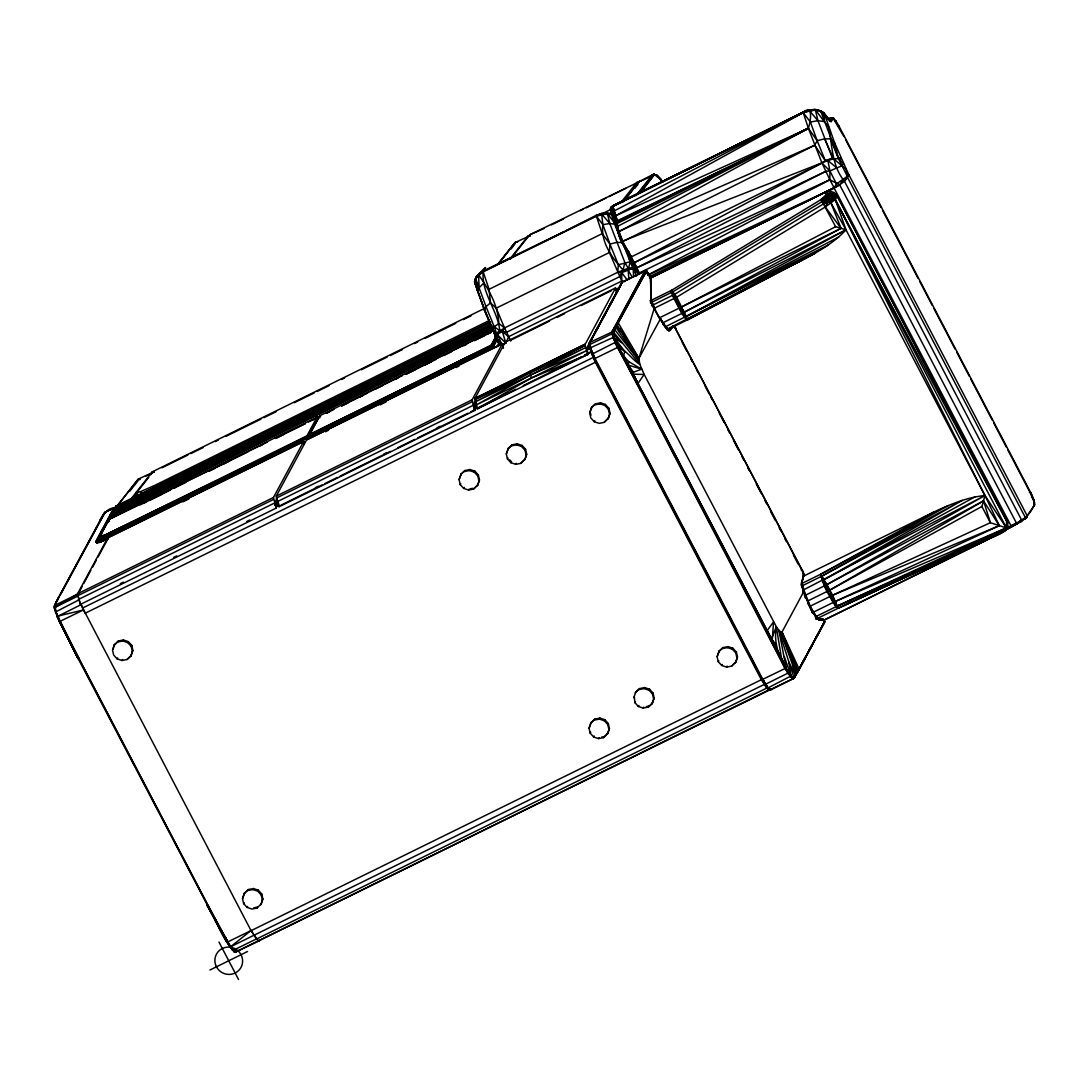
<?xml version="1.0" encoding="UTF-8"?>
<svg xmlns="http://www.w3.org/2000/svg" width="1089" height="1089" viewBox="0 0 1089 1089"><rect width="100%" height="100%" fill="white"/><g stroke="black" fill="none" stroke-linecap="round" stroke-linejoin="round"><path stroke-width="1.5" d="M108.179 538.429C105.184 538.388 98.01 544.241 96.036 541.791L114.372 507.746L116.809 508.536C109.295 505.772 102.067 514.607 99.725 521.059L58.534 597.534L54.613 605.593L54.559 608.492L54.45 606.056L56.778 600.924L105.157 512.129L113.542 508.427M107.212 539.259L97.248 542.975L96.513 542.485L110.874 515.301M673.887 325.734L802.021 569.792L803.9 574.611L801.79 581.757L801.98 585.079L810.325 606.696L817.989 619.342L823.692 619.573L824.672 621.982L798.319 670.974L794.126 677.821L792.928 677.726C781.249 663.718 772.931 645.369 776.307 626.665L644.157 374.425L639.774 364.257L638.903 358.308L654.38 307.888L650.814 299.107L650.65 277.858L646.607 270.93L645.328 270.426L621.955 282.269L589.244 343.266L589.884 348.357L594.254 358.785L762.123 679.713L768.82 689.405L771.298 689.582L793.976 678.284L824.672 621.982L823.692 619.573L817.989 619.342L815.879 617.735L819.309 619.845L823.965 619.981C812.517 625.113 799.585 578.531 812.884 613.298M654.462 308.228L676.732 297.174L825.285 206.978L830.199 198.225L830.267 191.215L826.252 191.977L825.503 195.598L820.602 199.818L671.722 290.219L650.051 300.904M650.623 281.997L650.65 277.858L834.16 187.893C839.918 184.831 846.697 181.128 848.699 174.471L834.528 142.645L824.305 113.487C818.846 107.716 809.808 109.281 803.219 112.085L612.617 205.998L611.433 207.346L620.09 237.865L638.413 273.938L620.009 238.273L610.493 209.456L611.446 206.747L803.451 112.29L808.95 110.357L817.73 110.438M650.269 278.335L834.16 187.893L829.845 179.753L829.927 171L827.885 160.505L832.418 158.177L833.575 158.776L846.003 169.19L847.569 177.493L1025.321 517.438L1024.858 519.235L1027.077 517.193L1027.145 515.723L848.699 174.471L844.411 181.155L1021.577 519.97L1021.441 521.536L1005.052 530.152M830.267 191.215L834.215 192.576L837.019 195.693L1006.93 520.624C1011.395 532.48 993.849 535.924 986.811 540.035L838.04 608.288L832.636 595.207L820.834 574.148L933.545 512.184C949.88 504.588 966.828 497.251 984.96 495.536L1006.413 527.879L1004.698 531.024L823.515 620.349M801.667 586.1L821.719 576.204L948.247 505.541L820.834 574.148C822.998 585.964 829.165 597.276 837.318 606.069L1005.542 530.044C1016.772 523.972 1029.649 517.67 1034.387 504.18L1033.788 499.851L1030.548 492.337L838.898 125.916L837.836 126.324M1021.441 521.536L1027.308 516.472L1011.15 526.504L1006.413 527.879L999.334 525.66L984.96 495.536L846.003 229.82L834.405 197.095L834.215 192.576M815.824 619.219L838.04 608.288L837.318 606.069L1006.413 527.879L1007.72 522.979L837.019 195.693M807.031 600.175L801.327 585.011C801.627 580.628 806.404 572.583 801.245 570.023M837.005 196.85L834.405 197.095L826.238 193.828L830.24 192.971L834.188 194.073L837.005 196.85L835.249 199.627L1006.59 521.155L1006.413 527.879L835.386 601.414L830.744 596.119L824.427 585.882L804.921 595.479M636.153 269.432L619.764 237.579L611.024 210.313L610.493 208.326L611.446 206.747L617.245 223.449L620.009 238.273L630.899 257.086L633.281 263.361L631.715 258.542M807.888 601.359L803.342 592.117L802.225 586.848M762.599 679.005L766.18 686.179L768.82 689.405L770.304 689.514L768.358 688.888L770.794 689.677L769.27 689.555L766.547 686.492L762.409 679.631L594.608 358.744L590.047 348.017L589.775 342.45L622.459 281.683L621.982 283.086M276.919 498.081L275.218 502.274L276.225 508.087L80.314 604.449L77.523 593.845L107.838 537.612L303.763 441.263L303.845 444.339M276.225 508.087L273.448 497.496L303.763 441.263M475.648 400.357L473.96 404.55L474.967 410.362L279.043 506.725L276.266 496.121L306.581 439.888L502.492 343.539L503.458 348.317M474.967 410.362L472.177 399.772L502.492 343.539M622.159 282.514L622.459 281.683L589.775 342.45L589.217 343.865L590.646 348.398L595.03 358.553L762.831 679.441L766.547 686.492L770.154 689.718L793.976 678.284L823.393 623.983L798.673 669.98L793.609 678.61L792.37 678.801L785.142 668.469L617.776 347.323L613.393 337.331L612.576 331.383L645.328 270.426L648.05 274.496M82.138 586.508L78.177 593.859L54.981 605.266C53.606 608.234 55.308 612.263 57.404 614.672M58.901 597.208L54.45 606.056L54.559 608.492M97.996 557.078L108.41 537.966L98.432 542.118L95.533 541.886L113.869 507.842L114.958 507.406L104.789 512.443L60.834 594.063M801.79 581.757L805.697 598.378L804.431 595.179M615.53 287.932L585.269 344.124L530.03 371.431L531.269 378.06L477.486 408.756L474.94 398.383L505.201 342.205L615.53 287.932L616.469 292.859M624.718 281.656L621.778 281.016L609.404 252.498L609.963 244.113L602.911 224.715L601.496 213.444L483.053 271.107L478.752 273.815L475.934 277.327L474.79 282.405L484.469 310.256L499.62 345.131L484.469 310.256L474.722 281.983L475.934 277.327L483.625 271.256L478.166 275.844M319.785 417.686L317.144 417.101L109.227 519.29L99.276 537.013L99.834 539.354L107.28 536.523L306.799 438.404L309.739 438.05L309.453 434.606L319.839 415.78L319.376 417.182L317.076 417.06L306.975 435.818L106.572 534.386L99.276 537.013L100.719 542.199M636.466 276.075L630.109 261.796L627.332 249.871L634.819 267.731L628.176 270.154L623.044 269.963C611.977 257.739 600.447 241.976 602.911 224.715L596.377 216.18L596.391 215.227L600.134 214.302M618.348 264.722L630.109 261.796L628.176 270.154L621.778 272.618L617.708 272.291L628.176 268.275L633.185 268.874L637.364 273.176L634.819 267.731L630.109 261.796L612.113 214.41L606.791 212.968L601.754 213.907L596.377 216.18L602.244 233.645L609.963 244.113L618.348 264.722L617.708 272.291L504.534 327.952L496.38 333.084L494.814 335.113L496.557 339.06M320.574 416.461L319.839 415.78C319.758 417.155 320.887 415.916 318.165 417.55L308.064 436.321L308.282 438.636L309.453 434.606L491.085 345.281L493.535 346.561L106.845 535.597L98.963 537.939L109.227 519.29L267.445 442.066M824.672 621.982L793.976 678.284L792.792 678.393L788.273 672.975L618.13 347.092L614.073 337.522L613.216 333.942L613.869 330.757L646.607 270.93L650.786 278.24L650.909 299.815C654.38 310.991 660.996 321.772 668.864 330.307L670.239 330.375L673.751 325.992M766.547 686.492L762.055 679.672L785.142 668.469L783.182 661.989L772.251 640.046L773.558 621.86L766.506 631.457L787.783 673.315L790.777 676.555L794.044 677.344L799.19 669.204L782.025 632.015L803.886 591.368M767.309 630.994L785.142 668.469L786.135 667.87L776.947 649.289L637.909 383.559L633.254 374.221L633.458 372.234L628.326 365.101L611.895 333.67L612.086 331.478L645.328 270.426M653.631 308.16L650.841 302.306L650.814 299.107C654.543 310.433 661.05 321.323 668.864 330.307L673.397 325.611M589.68 344.6L612.481 333.561L613.053 331.532C617.817 320.874 620.635 320.234 614.142 330.307L612.576 331.383L611.895 333.67C615.203 343.961 621.166 353.898 628.748 361.643L628.326 365.101L776.947 649.289M667.285 329.096L815.634 252.947L687.758 319.717L684.559 317.375L678.978 308.228L672.457 295.432L671.722 290.219L676.732 297.174L687.758 319.717L801.259 260.611C817.322 252.253 833.616 243.283 846.003 229.82L831.084 203.235L832.445 195.761L834.188 194.073M818.765 619.301L823.692 619.573L824.591 621.329L798.319 670.974L798.673 669.98M236.19 950.847L235.85 952.208L235.537 950.983L234.053 951.772L234.584 952.249L236.19 950.847L236.34 952.099L235.101 952.262L230.528 946.79L208.094 905.517L78.871 658.369L78.095 658.614L57.213 616.619L80.926 604.708L79.511 601.033M589.884 348.357L589.067 344.328L589.775 342.45L613.053 331.532L639.774 364.257C632.355 360.296 625.413 348.398 617.34 347.582L594.322 358.826L591.259 352.292L589.217 343.865L589.884 348.357L594.322 358.826M100.869 541.546L100.27 538.061L102.802 538.483L104.898 536.319L107.28 536.523L306.744 437.601L306.975 435.818L309.752 435.614L493.031 345.894L497.183 338.761M801.327 585.011L803.9 574.611M830.226 194.945L825.462 199.573L673.206 291.593L672.457 295.432L674.894 298.168L681.877 313.401L687.322 319.254L828.416 244.902L665.134 326.931M479.813 273.788L478.547 274.496L479.16 287.714L477.867 292.111L474.79 282.405C471.414 278.457 500.014 253.492 475.675 278.593L477.867 292.111L495.318 336.338M613.27 330.43L613.216 333.942L621.982 342.872L613.393 337.331L590.047 348.017M277.096 500.164L277.504 504.575L275.313 505.65L274.864 503.663M473.416 403.611L473.375 406.034M475.607 402.535L476.016 406.946L473.824 408.021M792.928 677.726L792.37 678.801M612.617 205.998L803.451 112.29L612.699 205.835L617 220.958C616.197 240.955 632.137 256.391 639.189 274.169M1003.486 531.922L1003.731 530.792L1003.486 531.922L838.04 608.288L833.139 602.489L829.804 596.554L810.27 606.165M474.79 282.405L475.675 278.593L478.547 274.496L483.203 271.842L596.377 216.18L607.308 213.417L611.12 213.893L613.039 215.323M476.111 285.74L474.722 281.983L475.934 277.327L477.35 276.865M235.728 950.561L235.36 952.058L234.053 951.772M612.29 214.778L607.458 213.771L615.666 224.348L609.786 223.463L601.877 214.261L612.113 214.41L607.308 213.417L596.228 215.445L601.496 213.444L606.791 212.968L607.458 213.771L609.786 223.463L624.868 262.544L623.044 269.963L619.682 276.647L506.494 332.308L499.797 330.58L494.229 326.795L486.034 306.649L475.675 278.593L483.053 271.107M80.926 604.708L251.083 930.687L258.406 940.978L768.711 689.99L769.188 688.52M616.85 224.96L617.245 223.449L808.378 128.311C810.025 123.465 814.3 103.496 803.124 112.208L612.726 206.474L611.433 207.346L616.959 226.689L616.85 224.96L617.708 226.253L808.378 128.311L803.124 112.208L809.059 110.084L815.076 109.499L817.907 110.329M1029.391 492.691L1030.453 492.269L1034.482 502.342L1033.747 506.14M103.836 540.648L102.271 537.408L102.965 535.992L307.152 436.893L310.801 437.029L309.507 435.11L491.724 345.227L496.543 336.501M824.427 585.882L983.544 500.872L990.377 522.693L830.744 596.119L836.066 606.668L837.305 607.036L835.386 601.414L999.334 525.66L990.377 522.693L981.897 506.48L984.96 495.536L835.249 199.627L831.955 199.655L828.416 202.431L823.434 203.942L674.881 294.153L651.453 305.764M307.534 438.636L307.833 437.628L306.799 438.404L307.248 436.403L318.165 417.55M117.558 509.189L115.42 507.583L113.61 511.245M154.27 471.877L138.548 478.915L116.128 507.052L116.85 510.02M114.073 645.301L112.535 650.092L113.651 655.061L117.122 658.859L122.022 660.492L127.032 659.498L130.816 656.163L132.899 650.378L131.783 645.409L128.311 641.612L123.411 639.978L118.402 640.972L114.073 645.301L118.402 640.972M113.065 649.098L114.617 644.307M130.816 656.163L132.899 650.378M306.744 437.601L309.031 435.913L319.567 415.848L493.562 330.266M242.507 898.656L244.576 892.871L248.36 889.536L253.383 888.542L258.284 890.162L261.755 893.974L262.857 898.942L261.319 903.734L257.004 908.063L251.981 909.056L247.094 907.423L243.623 903.625L242.507 898.656L244.576 892.871M260.788 904.728L262.857 898.942M459.095 479.65L461.178 473.865L464.962 470.53L469.972 469.536L474.872 471.156L478.343 474.967L479.459 479.936L477.908 484.728L473.592 489.056L468.583 490.05L463.683 488.417L460.211 484.619L459.095 479.65L461.178 473.865M477.377 485.721L479.459 479.936M506.317 453.95L508.4 448.164L512.184 444.829L517.193 443.836L522.094 445.455L525.565 449.267L526.681 454.236L525.143 459.027L520.814 463.356L515.805 464.35L510.904 462.716L507.433 458.918L506.317 453.95L508.4 448.164M524.599 460.021L526.681 454.236M589.394 342.79L621.193 284.556L590.143 342.286M589.666 412.962L591.749 407.163L595.533 403.828L600.543 402.848L605.443 404.468L608.914 408.28L610.031 413.235L608.492 418.026L604.164 422.369L599.154 423.349L594.254 421.729L590.783 417.917L589.666 412.962L591.749 407.163M607.961 419.02L610.031 413.235M589.067 728.214L591.136 722.429L594.921 719.08L599.944 718.1L604.844 719.72L608.315 723.532L609.418 728.487L607.88 733.278L603.565 737.621L598.555 738.601L593.655 736.981L590.184 733.169L589.067 728.214L591.136 722.429M607.349 734.272L609.418 728.487M633.771 697.695L635.853 691.91L639.638 688.575L644.647 687.581L649.548 689.214L653.019 693.012L654.135 697.981L652.066 703.766L648.282 707.101L643.259 708.095L638.358 706.475L634.887 702.664L634.315 696.701M652.066 703.766L654.135 697.981M717.134 656.708L719.203 650.923L722.987 647.587L727.996 646.594L732.897 648.214L736.368 652.025L737.484 656.994L735.946 661.785L731.631 666.114L726.608 667.108L721.708 665.474L718.236 661.676L717.134 656.708L719.203 650.923M735.415 662.779L737.484 656.994M802.974 572.637C804.009 579.92 804.335 573.168 802.021 569.792M770.644 688.643L769.841 689.854L235.101 952.262C222.17 940.079 216.915 920.75 207.318 905.762L208.094 905.517L227.193 942.257L233.141 950.37L256.378 938.963L258.392 940.842M139.61 479.813L139.882 479.092L137.976 479.419L116.931 506.453M510.727 257.998L528.219 235.864L530.343 235.523L514.934 242.629L498.231 264.164M624.446 200.512L639.08 181.564L652.365 174.812L653.768 174.213L657.307 175.56L662.915 181.809M1034.482 502.342L1034.319 505.636L1034.251 502.941M108.478 519.943L108.355 521.849L109.445 519.33M614.073 337.522L624.855 351.652L623.344 355.994L637.555 383.777M772.06 637.528L776.307 626.665L778.88 630.272L788.872 662.017L790.982 675.956L768.153 687.84L762.831 679.441M662.398 322.984L683.593 312.57L841.035 228.336L831.084 203.235L826.959 200.852L828.28 197.204L827.953 194.713L830.24 192.971L832.445 195.761L823.434 203.942L835.59 226.675L846.003 229.82L686.492 316.395L679.904 307.765L659.471 317.825M99.834 539.354L99.126 538.17L100.025 536.36L104.898 535.298L308.064 436.321M56.778 600.924L54.981 605.266L55.811 611.242L61.801 625.767L78.177 658.641L59.446 621.574L61.801 625.767M506.426 341.932L508.59 336.678L621.778 281.016L621.778 272.618L627.291 280.118M484.469 310.256L486.034 306.649L490.486 302.865L489.056 289.306L483.203 271.842C481.202 292.968 497.687 310.202 499.797 330.58L495.4 336.637L499.62 345.131M614.142 330.307L646.281 270.617L650.786 278.24L646.281 270.617L624.269 281.261M611.147 208.802L610.888 207.836L610.806 209.456L598.964 215.323M101.073 519.154L104.626 512.905L99.562 521.522L101.1 518.623M112.535 513.232L113.079 510.932L491.125 324.998M631.933 260.57L621.615 241.513L827.885 160.505L833.575 158.776L841.076 158.599L838.176 157.347L820.67 110.983L815.389 109.935L803.124 112.208M493.249 328.538L110.629 516.717L110.152 515.846L110.86 513.668L491.956 326.237M496.094 336.596L491.724 345.227L309.453 434.606M496.911 336.624L492.405 345.444L309.752 435.614M496.911 338.475L493.031 345.894L310.351 435.927L309.739 438.05M497.496 339.169L493.535 346.561L309.453 435.723L492.405 345.444L497.36 336.76M112.466 512.347L115.42 507.583M101.645 533.447C102.039 539.055 93.069 541.859 97.248 542.975M107.239 523.088L111.214 515.682M83.717 583.554L90.85 570.323M92.442 567.369L96.404 560.018M117.857 641.966L122.88 640.972L123.411 639.978M117.122 658.859L117.653 657.865M132.354 651.372L131.238 646.403L127.767 642.605L128.311 641.612M122.022 660.492L122.553 659.498M131.238 646.403L131.783 645.409M127.032 659.498L131.347 655.17M275.313 505.65L276.905 502.682M279.043 506.725L278.512 503.064M476.683 283.576L476.097 284.665L475.076 280.935M491.085 345.281L495.74 336.624M496.883 346.724L499.266 342.3M474.627 406.537L476.22 403.57M460.633 474.858L464.962 470.53M460.211 484.619L460.742 483.625M464.418 471.523L469.441 470.53L469.972 469.536M463.683 488.417L464.213 487.423M244.045 893.865L248.36 889.536M478.915 480.93L477.812 475.961L474.341 472.15L474.872 471.156M243.623 903.625L244.154 902.631M247.829 890.53L252.839 889.536L253.383 888.542M468.583 490.05L469.114 489.056M477.812 475.961L478.343 474.967M247.094 907.423L247.625 906.429M473.592 489.056L477.908 484.728M262.326 899.922L261.21 894.967L257.739 891.156L258.284 890.162M261.21 894.967L261.755 893.974M257.004 908.063L257.535 907.069L253.778 907.804M507.869 449.158L512.184 444.829M507.433 458.918L507.978 457.924M511.653 445.823L516.662 444.829L517.193 443.836M510.904 462.716L511.449 461.722L509.706 459.817M526.15 455.229L525.034 450.261L521.563 446.449L522.094 445.455M515.805 464.35L516.336 463.356M525.034 450.261L525.565 449.267M520.814 463.356L525.143 459.027M621.955 282.269L587.025 347.5L587.815 354.497L477.486 408.756L500.273 396.764M591.218 408.157L595.533 403.828M595.002 404.822L600.012 403.842L600.543 402.848M594.254 421.729L594.798 420.735M609.5 414.228L608.383 409.26L604.912 405.462L605.443 404.468M608.383 409.26L608.914 408.28M604.164 422.369L608.492 418.026M830.784 117.884L829.178 120.865L831.111 121.641L833.616 118.184L830.784 117.884L827.749 119.368L830.784 117.884L833.616 118.184L836.311 121.464L834.8 121.192M830.621 121.015L832.268 117.98L831.533 117.735L829.913 120.729L823.325 112.834L819.323 110.751L825.421 116.373M590.606 723.423L594.921 719.08M590.184 733.169L590.714 732.176M594.39 720.074L599.413 719.094L599.944 718.1M593.655 736.981L594.186 735.987M608.887 729.48L607.771 724.525L604.3 720.714L604.844 719.72M598.555 738.601L599.086 737.607M607.771 724.525L608.315 723.532M603.565 737.621L607.88 733.278M635.853 691.91L635.323 692.903L639.638 688.575M634.887 702.664L635.432 701.67M639.107 689.568L644.116 688.575L644.647 687.581M638.358 706.475L638.903 705.481M653.604 698.975L652.488 694.006L649.017 690.208L649.548 689.214M643.259 708.095L643.79 707.101M652.488 694.006L653.019 693.012M648.282 707.101L652.597 702.773M718.672 651.916L722.987 647.587M718.236 661.676L718.781 660.683M722.456 648.581L727.466 647.587L727.996 646.594M721.708 665.474L722.252 664.481M736.954 657.987L735.837 653.019L732.366 649.207L732.897 648.214M726.608 667.108L727.153 666.114M735.837 653.019L736.368 652.025M731.631 666.114L735.946 661.785M1007.72 525.442L1006.413 527.879L835.249 199.627L825.285 206.978L841.035 228.336L678.978 308.228M590.714 347.132L587.053 349.882L590.061 348.344L595.397 362.297L761.374 679.713L766.697 688.125L769.841 689.854M619.627 328.633L638.807 360.445L614.754 329.695L612.086 331.478L616.251 325.434L617.3 325.366L638.903 358.308L660.601 318.587C661.173 322.194 678.134 341.456 662.725 323.882L665.311 326.85M649.452 277.981L834.16 187.893L836.461 183.878L847.324 176.336L838.217 158.109L834.528 142.645L830.689 138.929L824.55 138.847L817.172 140.712L814.695 145.232L622.894 241.486L622.568 242.833L621.724 239.703M617.64 322.752L646.281 270.617M646.607 270.93L616.251 325.434M790.328 676.936L792.792 678.393L794.126 677.821L798.414 670.32L797.938 670.824L795.8 666.727L780.895 632.151L778.88 630.272L786.135 667.87M108.274 520.937L108.669 519.984L109.431 521.1M56.751 601.441L58.37 597.984M116.509 508.073L115.788 505.936L117.163 508.59M591.545 351.257L584.929 355.15M104.054 513.668L104.789 512.443M807.602 601.06L829.927 590.034L983.544 500.872L999.334 525.66L832.636 595.207L833.956 600.379L832.731 600.951L833.139 602.489L838.04 608.288L1004.698 531.024L1005.555 529.622L1016.84 523.85L839.701 184.871L829.845 179.753L821.991 163.023L808.378 128.311L615.68 215.758L617 220.958L612.726 206.474L803.206 112.643L815.076 109.499L828.892 127.495C832.187 145.763 831.955 166.277 844.411 181.155M613.406 331.9L614.754 329.695M803.573 590.619L803.342 592.117M1005.542 530.044L1006.944 527.784L1016.473 522.938M1024.858 519.235L1034.55 504.928L1033.788 499.851L1030.548 492.337M798.414 670.32L796.699 672.961L792.819 665.529L780.895 632.151L782.025 632.015L797.938 670.824M842.886 179.93L839.701 184.871L826.252 191.977M768.711 689.99L770.413 689.351L766.697 688.125L766.574 685.58M765.581 684.232L788.273 672.975L783.685 664.14M612.821 337.495L637.909 383.559L644.157 374.425L633.254 374.221L628.326 365.101L641.652 369.171L633.458 372.234M494.229 326.795L492.323 329.559L505.881 343.239L501.947 344.696L495.4 336.637L496.38 333.084L494.229 326.795L498.871 323.487C497.864 304.988 488.907 289.388 478.629 274.891M612.957 206.052L610.493 209.456C614.849 233.06 629.837 251.532 639.257 273.012L829.845 179.753L636.697 267.84L630.899 257.086L821.991 163.023L825.244 160.573L832.418 158.177L817.934 120.661L815.389 109.935L820.67 110.983L823.937 113.011L831.111 121.641M310.801 437.029L309.303 437.125M129.591 491.411L137.908 480.889M130.285 499.865L152.31 471.809L484.047 308.65M131.034 499.715L148.73 477.336M150.813 474.709L152.896 472.082L154.216 471.959L152.147 472.218L152.896 472.082M132.817 498.639L138.017 492.065M135.417 496.584L137.5 493.943M498.463 263.443L514.934 242.629M498 264.246L515.505 242.126L517.561 241.867L515.505 242.126M499.429 263.606L501.484 261.006M510.741 249.299L514.866 244.099M510.442 259.141L529.703 234.802L639.243 181.686M620.39 203.167L637.174 181.945M622.609 202.391L639.651 181.073L641.72 180.815L639.08 181.564M634.901 188.247L637.977 184.34M635.894 195.639L652.365 174.812L653.768 174.213L657.307 175.56L661.418 179.848L656.626 175.315L653.768 174.213M637.678 194.182L653.114 174.662L656.34 175.247L662.629 181.536M639.447 193.134L654.489 174.471L640.985 192.399M830.689 138.929L838.217 158.109L843.444 163.881L842.015 165.868L836.788 167.924L827.885 160.505L825.244 160.573L817.172 140.712L808.378 128.311L618.089 232.216L610.643 208.394L612.699 205.835M665.447 327.748L668.905 329.926L670.661 327.735M671.164 327.639L668.905 329.926M1032.971 497.727L1033.72 501.321M78.408 597.262L79.048 599.808L55.498 612.032M826.959 200.852L823.502 197.735L826.388 196.66L823.434 203.942L821.759 201.383L827.953 194.713L825.503 195.598L831.955 199.655L834.405 197.095M104.04 514.185L104.721 513.395M479.16 287.714L483.434 283.48M630.899 257.086L630.626 257.766L629.646 254.608M592.076 354.143L615.87 342.082L624.855 351.652M1026.519 517.683L1027.077 517.193L1025.457 518.5M801.381 583.051L801.912 582.247L801.831 585.501M99.276 537.013L100.025 536.36M1021.577 519.97L1016.84 523.85L1005.024 530.139M102.271 537.408L104.898 535.298L104.898 536.319L307.248 436.403L309.004 438.418M99.126 538.17L102.557 536.278M256.378 938.963L251.069 930.551L230.528 946.79L227.193 942.257L59.446 621.574L61.433 624.147M766.18 686.179L764.124 684.505L763.403 680.489M633.281 263.239L821.991 163.023L829.927 171L836.461 183.878M528.968 235.728L530.289 235.619L528.219 235.864M638.848 182.285L639.651 181.073M773.027 642.809L767.486 630.83M78.177 593.859L54.818 607.458L55.811 611.242M837.305 607.036L834.991 604.722L835.903 604.313L826.959 584.575L984.96 495.536L802.838 590.252M489.233 320.506L155.128 485.19L140.535 491.643L136.819 492.677L136.356 491.969M615.68 215.758L803.206 112.643L810.379 122.036L817.172 140.712M974.805 496.938L824.21 579.675L962.295 500.355L821.719 576.204L829.001 590.51L827.15 591.463M829.927 590.034L981.897 506.48M650.419 302.892L673.206 291.593M81.185 604.354L85.105 613.27L596.078 361.929L590.061 348.344L586.998 349.814M251.083 930.687L762.055 679.359M647.764 275.041L829.845 179.753M827.599 591.232L826.102 584.997L822.29 580.682M817.989 619.342L823.692 619.573M614.114 210.98L803.206 112.643M681.768 306.812L835.59 226.675M686.492 316.395L838.761 237.021M530.03 371.431L474.763 399.731L585.092 345.472L585.269 344.124L474.94 398.383L585.092 345.472L587.815 354.497L531.269 378.06L476.043 405.04L530.357 375.079L585.46 347.704L529.935 372.846L475.131 401.977L530.357 375.079L586.372 350.781L531.269 378.06M636.697 267.84L825.748 171.381L829.927 171L836.788 167.924M846.003 229.82L684.437 312.107L680.843 307.302L679.441 307.996M830.267 596.323L831.697 595.669M100.909 541.873L106.64 539.137M333.874 409.491L326.264 413.262L329.327 411.778M341.497 405.721L402.413 375.555M405.462 374.058L492.282 331.07M341.905 405.938L347.99 402.944M360.187 396.927L363.222 395.43M405.87 374.385L416.543 369.13M424.152 365.373L431.761 361.616M474.409 340.571L485.081 335.317M488.117 333.806L491.166 332.308M108.301 538.674L106.845 535.597L307.152 436.893M78.081 595.996L54.818 607.458L54.613 605.593M543.874 228.595L529.703 234.802M551.442 224.879L563.558 218.916M580.206 210.722L583.228 209.238M586.263 207.754L605.933 198.075M608.969 196.578L625.617 188.397M643.123 180.121L648.785 177.33M485.136 270.508L497.21 264.573M500.219 263.089L563.598 231.916M566.62 230.432L596.391 215.227M489.056 289.306L602.244 233.645M161.989 467.807L187.853 455.079M190.902 453.582L203.071 447.606M215.241 441.617L218.29 440.119M225.899 436.376L260.897 419.156M263.946 417.659L276.116 411.683M294.37 402.699L314.163 392.966M317.198 391.468L329.382 385.479M341.551 379.489L344.587 377.992M361.33 369.77L387.208 357.042M390.243 355.545L402.413 349.555M414.596 343.566L417.632 342.069M425.241 338.325L455.678 323.365M463.288 319.622L470.897 315.878M145.15 476.424L152.705 472.708M490.486 302.865L496.23 308.16L609.404 252.498M115.625 506.222L489.26 322.249M115.665 506.725L490.663 322.303M118.197 505.8L125.752 502.083M116.36 508.046L489.982 324.386M122.649 506.943L125.698 505.446M133.321 501.702L163.813 486.701M171.436 482.958L179.045 479.201M197.34 470.203L232.406 452.97M240.029 449.213L247.652 445.469M265.947 436.471L285.754 426.725M288.803 425.227L301 419.224M308.623 415.481L316.246 411.724M333.016 403.488L374.18 383.246M381.79 379.489L389.413 375.746M397.036 371.989L442.774 349.501M450.397 345.757L458.02 342M465.643 338.257L490.023 326.264M112.29 512.592L491.86 325.91M132.354 503.486L178.215 481.011M198.021 471.265L245.161 448.001M264.981 438.254L313.755 414.269M332.05 405.271L379.435 382.048M397.608 373.037L446.504 349.052M464.676 340.04L492.228 326.564M109.989 515.41L492.609 327.231M110.152 515.846L492.773 327.666M113.133 514.988L116.183 513.477M119.232 511.98L306.73 419.769M309.78 418.271L375.324 386.023M378.373 384.526L443.931 352.292M446.98 350.794L492.704 328.306M140.182 504.888L170.51 489.968M178.092 486.225L185.675 482.495M208.407 471.306L228.118 461.6M231.154 460.103L247.829 451.894M259.958 445.918L262.993 444.421M275.122 438.459L305.437 423.526L275.041 438.35M313.019 419.796L316.055 418.299L308.459 422.015M341.538 405.775L367.497 393.034M375.12 389.277L382.756 385.533M394.967 379.53L398.016 378.033M405.653 374.289L436.185 359.288M443.822 355.545L451.459 351.788M463.669 345.798L466.718 344.287M474.355 340.544L491.139 332.295M109.608 537.068L304.008 441.453M306.581 439.888L502.737 343.743M510.156 340.476L549.455 321.146M557.01 317.43L564.565 313.714M581.199 305.546L611.419 290.668M182.843 501.852L188.928 498.871M325.393 431.775L328.429 430.278M380.061 404.877L386.132 401.895M455.992 367.538L459.041 366.04M614.917 289.783L619.437 287.55M77.523 593.845L273.448 497.496M276.266 496.121L472.177 399.772M77.442 595.887L273.353 499.524M276.17 498.163L472.082 401.8M78.354 599.508L274.265 503.159M277.082 501.784L472.994 405.435M120.321 583.65L123.37 582.152M173.641 557.418L176.69 555.921M246.754 521.468L249.803 519.97M275.708 507.229L278.743 505.732M315.306 487.749L318.356 486.252M383.859 454.031L386.908 452.534M437.165 427.814L440.215 426.316M473.729 409.832L502.669 395.606M503.649 395.253L515.737 389.304M523.292 385.588L567.124 364.025M570.146 362.542L577.701 358.826M578.831 358.145L581.88 356.648M281.016 505.133L322.017 484.973M325.067 483.475L337.209 477.499M340.244 476.002L390.366 451.363M397.961 447.62L414.664 439.412M417.7 437.914L467.821 413.262M470.856 411.765L475.417 409.532M82.601 608.03L593.791 357.151M771.039 275.463L801.259 260.611M667.053 329.899L687.758 319.717M803.056 576.367L933.545 512.184M801.572 583.622L820.834 574.148M812.149 612.808L833.139 602.489M815.198 616.932L836.066 606.668M823.747 620.322L986.811 540.035M207.318 905.762L227.111 942.23L251.069 930.551M764.124 684.505L230.528 946.79L207.4 905.789M256.391 939.099L766.697 688.125M209.946 970.013L247.557 951.514M617 220.958L808.378 128.311L616.728 222.115L616.769 223.762L616.755 222.823M143.408 503.363L146.457 501.866M149.506 500.368L161.703 494.392M173.913 488.403L176.963 486.906M208.979 471.197L215.078 468.216M222.701 464.472L230.323 460.729M276.075 438.295L283.698 434.552M611.433 207.346L616.837 221.584L808.378 128.311M549.441 372.465L568.866 363.045M585.297 355.068L588.291 353.626M649.493 276.633L834.16 187.893L647.901 275.299M825.748 171.381L634.261 262.64L632.056 260.312M584.888 355.068L591.028 352.142L595.397 362.297M231.018 946.926L232.216 950.003L235.101 952.262L259.522 940.692L258.406 940.978M610.044 214.397L611.12 213.893M96.023 542.336L107.974 538.184M837.318 606.069L1004.698 531.024M98.35 542.145L99.589 542.54M669.898 329.994L667.611 329.858L670.239 330.375M622.894 241.486L618.892 231.263L814.695 145.232L825.244 160.573M810.393 606.75L813.878 613.475L819.309 619.845C816.314 620.771 803.981 593.505 812.217 612.032M102.611 540.566L103.578 540.552M824.06 198.702L820.602 199.818L821.759 201.383M99.793 536.972L102.965 535.992M674.826 326.85L675.983 328.728L674.227 326.142L675.915 328.687M609.963 244.113L616.673 242.411L622.255 242.493M822.617 112.997L823.937 113.011M57.649 616.156L83.431 609.949L59.527 621.615L55.457 611.678L78.871 658.369L59.446 621.574M214.832 919.906L227.873 941.958M470.366 488.811L472.871 488.308M646.308 706.611L648.813 706.108M601.591 737.117L604.096 736.627M72.105 647.016L215.118 919.851M810.379 122.036L817.934 120.661L824.4 121.614L824.305 113.487L820.67 110.983M602.911 224.715L609.786 223.463M137.976 479.419L139.882 479.092M235.101 952.262L236.34 952.099M770.154 689.718L771.298 689.582M652.365 174.812L654.435 174.553M152.31 471.809L154.379 471.551M96.513 542.485L98.786 542.308M665.706 326.945L660.547 319.798M234.584 952.249L235.85 952.208L236 951.269L235.02 951.691M233.141 950.37L227.465 942.162M634.819 267.731L628.176 268.275L624.868 262.544M618.334 231.903L617.708 226.253M608.71 214.125L601.387 213.988L606.791 212.968L608.969 213.92M1011.627 526.913L834.147 188.098M317.757 417.278L317.239 418.094M822.726 619.478L823.461 619.695M600.012 403.842L604.912 405.462M516.662 444.829L521.563 446.449M469.441 470.53L474.341 472.15M727.466 647.587L732.366 649.207M644.116 688.575L649.017 690.208M599.413 719.094L604.3 720.714M122.88 640.972L127.767 642.605M252.839 889.536L257.739 891.156M657.307 175.56L656.626 175.315L657.783 177.18L655.551 175.424M610.493 208.326L616.959 226.689M819.323 110.751L823.325 112.834M612.481 333.561L613.216 333.942M636.058 270.453L633.185 268.874L633.58 276.729M612.004 210.136L610.493 209.456L622.568 242.833L621.002 238.028M628.748 361.643L641.652 369.171M838.898 125.916L836.039 121.097M684.559 317.375L687.322 319.254M761.374 679.713L762.885 680.897M498.871 323.487L504.534 327.952L510.795 340.993M107.838 537.612L108.424 538.456M508.59 336.678L502.301 331.383L497.537 334.391L501.947 344.696M1031.501 497.101L1032.671 498.109L1030.698 493.834M309.507 435.11L310.351 435.927M666.209 327.803L667.993 329.695M772.251 640.046L776.239 644.62M809.263 110.52L817.934 120.661M832.935 117.952L843.989 136.601M505.201 342.205L505.854 343.171L502.301 331.383L504.534 327.952L496.23 308.16M817.648 618.688L812.979 611.841M57.213 616.619L59.242 619.205M616.061 327.517L638.807 360.445M826.959 584.575L821.038 576.571M650.419 300.387L651.099 301.326M624.8 246.182L626.488 248.646M768.153 687.84L769.27 689.555M639.257 273.012L634.996 266.887L638.59 274.006M622.35 241.949L631.402 256.759L626.828 250.783M595.03 358.553L590.646 348.398M763.757 682.544L765.458 685.43M618.457 323.256L638.903 358.308M645.614 270.766L647.846 274.632M658.287 316.164L659.839 318.832M632.151 277.096L628.176 270.154L628.884 279.505M788.273 672.975L782.76 662.262L785.959 668.033L784.094 663.868M618.13 347.092L634.819 377.339M639.039 274.251L634.996 266.887L638.739 274.06M637.119 384.009L614.741 342.382M685.866 316.749L675.82 297.678L674.881 294.153L674.894 298.168M660.601 318.587L662.289 321.718M633.254 374.221L638.1 383.396M845.568 139.61L881.042 207.455M882.621 210.476L918.095 278.321M919.661 281.33L932.279 305.451M933.858 308.473L955.148 349.174M956.714 352.196L969.333 376.318M970.912 379.326L992.188 420.041M993.767 423.049L1006.386 447.171M1007.965 450.193L1030.031 492.405M675.629 328.783L801.681 569.833M682.299 342.531L687.023 351.57M690.971 359.098L692.536 362.106M696.484 369.647L698.049 372.656M705.141 386.214L709.089 393.755M710.654 396.764L712.233 399.772M719.325 413.33L724.049 422.382M727.983 429.91L729.562 432.918M733.51 440.46L738.233 449.498M742.167 457.026L743.746 460.034M747.68 467.576L749.259 470.584M756.351 484.142L761.075 493.181M765.009 500.722L766.588 503.731M770.522 511.272L775.259 520.311M779.193 527.838L780.772 530.847M784.706 538.388L786.285 541.396M793.377 554.954L798.101 563.993M140.535 491.643L142.074 494.556M136.819 492.677L138.344 495.604M218.957 942.026L238.545 979.501M72.391 646.961L57.241 616.456L62.781 627.754L59.527 621.615L61.515 625.821M783.182 661.989L781.562 658.573L776.307 626.665M807.725 602.898L808.977 605.593M309.453 435.723L309.875 436.635M824.55 138.847L833.575 158.776M810.039 606.764L812.312 611.991M780.895 632.151L796.699 672.961L795.8 666.727M225.396 937.547L227.111 942.23L225.505 937.398M228.622 943.469L229.779 946.654M628.339 251.382L630.626 257.766L628.571 251.505M617.3 325.366L619.709 332.281M784.257 656.49L790.982 675.956M806.391 597.997L807.153 600.257M617.327 220.577L612.726 206.474L616.837 221.584M617.232 226.199L618.892 231.263M106.845 535.597L106.572 534.386M792.819 665.529L795.392 675.139L788.872 662.017L794.126 677.821M590.211 411.969L590.946 415.277M1034.387 504.18L1034.55 504.928M671.055 290.572L671.423 292.56M803.75 575.006L803.832 576.231M650.65 277.858L650.909 299.815L650.664 278.648M651.889 302.851L651.168 300.768L652.828 305.546L651.889 302.851M612.141 211.484L609.677 213.757L612.086 211.511M590.143 346.193L587.134 347.704L590.143 346.193M654.326 307.847L653.005 305.301L654.326 307.847M216.452 966.814A13.953 13.585 28.3 0 0 240.451 968.352A13.953 13.585 28.3 0 0 229.343 947.117A13.953 13.585 28.3 0 0 216.452 966.814"/></g></svg>
